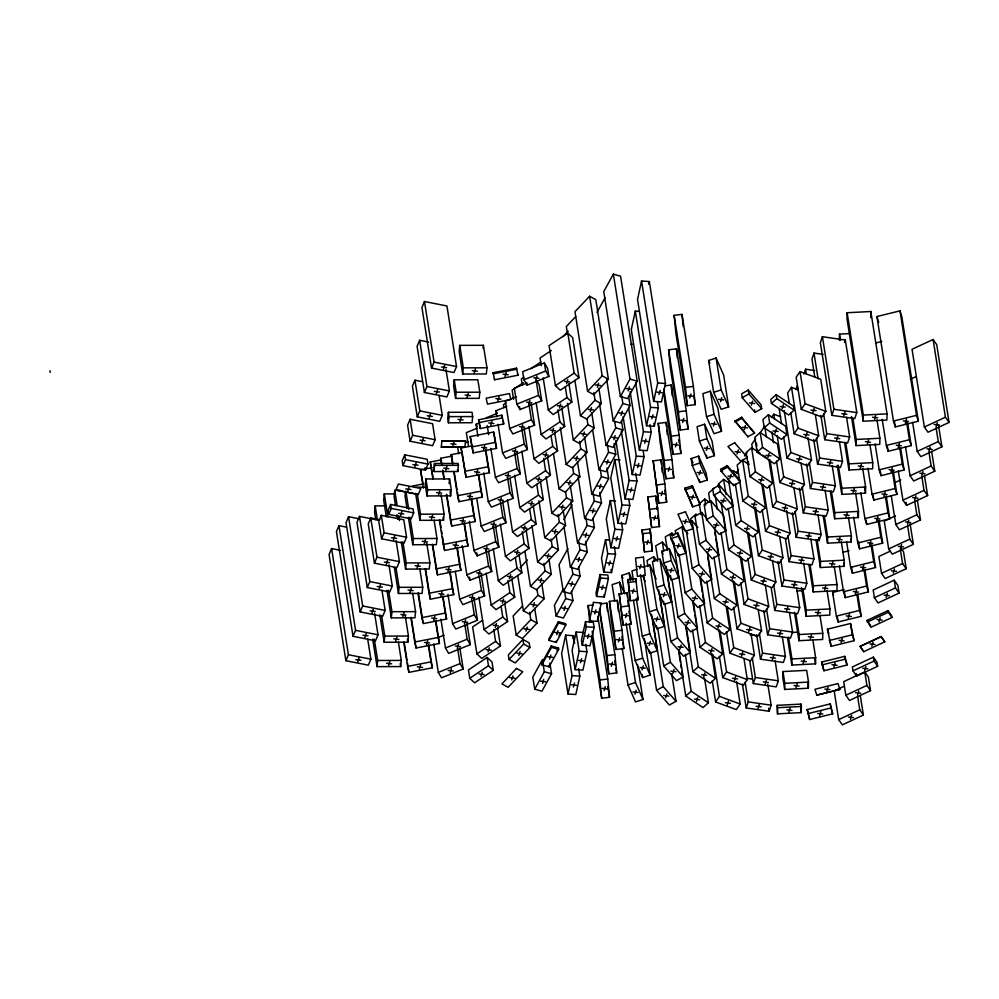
<?xml version="1.0" encoding="UTF-8"?>
<svg xmlns="http://www.w3.org/2000/svg" width="999" height="999" viewBox="0 0 999 999"><rect width="100%" height="100%" fill="white"/><g stroke="black" fill="none" stroke-linecap="round" stroke-linejoin="round"><path stroke-width="1.5" d="M777.297 705.331L777.547 713.848L801.248 712.624L801.373 706.48L800.998 704.108L777.297 705.331L777.547 713.848M782.954 671.553L782.829 677.709L784.69 689.46L808.391 688.236L808.516 682.092L806.655 670.329L782.954 671.553L784.814 683.316L784.69 689.46M812.886 640.209L815.659 657.704L815.534 663.848L791.832 665.072L791.945 658.928L788.486 637.062M819.954 615.384L822.789 633.316L822.664 639.472L798.963 640.696L799.088 634.54L795.778 613.623M800.998 704.108L801.248 712.624M827.047 590.734L829.932 608.94L829.807 615.084L806.106 616.308L806.23 610.152L802.859 588.911M834.165 566.208L837.062 584.552L836.95 590.696L813.236 591.92L813.361 585.776L809.977 564.373M841.283 541.695L844.205 560.164L844.08 566.321L820.379 567.532L820.504 561.388L817.095 539.835M848.413 517.282L851.348 535.776L851.223 541.933L827.522 543.156L827.647 537L824.225 515.422M855.569 492.957L858.478 511.401L858.366 517.544L834.652 518.768L834.777 512.624L831.368 491.108M839.385 340.234L839.51 334.091L849.874 333.554M862.711 468.643L865.621 487.012L865.496 493.156L841.795 494.38L841.92 488.236L838.286 465.272M847.127 312.737L847.002 318.881L863.211 421.228L886.912 420.005L887.037 413.861L870.828 311.513L847.127 312.737L863.336 415.084L863.211 421.228M869.854 444.243L872.764 462.624L872.639 468.781L848.938 469.992L849.063 463.848L845.666 442.407M876.997 419.917L879.894 438.249L879.769 444.393L856.068 445.616L856.193 439.46L852.809 418.082M870.703 317.657L870.828 311.513M385.527 505.869L375.187 505.894L374.563 512.05L375.774 519.717M394.63 493.893L384.29 493.918L383.666 500.074L386.326 516.92M400.636 490.359L394.73 490.372L394.106 496.528L395.542 505.594M398.401 642.107L401.298 660.426L400.674 666.583L377.048 666.633L377.672 660.476L374.288 639.11M405.282 616.146L408.441 636.038L407.817 642.207L384.178 642.245L384.802 636.088L381.655 616.183M412.662 593.256L415.572 611.65L414.947 617.819L391.321 617.869L391.945 611.7L388.549 590.234M405.482 491.358L405.02 495.979L406.943 508.154M419.805 568.893L422.714 587.275L422.09 593.431L398.451 593.481L399.088 587.325L395.929 567.42M426.735 543.231L429.857 562.887L429.233 569.043L405.594 569.093L406.218 562.937L402.872 541.77M434.09 520.229L436.988 538.498L436.363 544.667L412.737 544.717L413.361 538.548L409.977 517.232M441.046 494.642L444.13 514.123L443.506 520.279L419.867 520.329L420.492 514.16L417.407 494.692M425.924 478.983L425.299 485.152L427.01 495.941L450.636 495.891L451.273 489.735L449.562 478.933L425.924 478.983L427.634 489.785L427.01 495.941M434.478 463.499L434.153 471.553L457.779 471.516L458.404 465.347L458.104 463.449L434.478 463.499L434.153 471.553M465.509 440.771L464.922 447.127L441.283 447.177L441.883 440.821L465.546 440.959L441.883 440.821M448.364 412.3L447.739 418.456L448.426 422.789L472.052 422.739L472.677 416.583L472.003 412.25L448.364 412.3L449.051 416.62L448.426 422.789M454.22 379.82L453.596 385.976L455.569 398.401L479.195 398.351L479.82 392.195L477.847 379.77L454.22 379.82L456.193 392.245L455.569 398.401M459.765 345.354L459.14 351.511L462.699 374.013L486.338 373.976L486.963 367.807L483.391 345.304L459.765 345.354L463.324 367.857L462.699 374.013M449.088 483.553L449.562 478.933M483.079 348.376L483.391 345.304M641.558 281.019L637.524 299.425L653.671 401.373L661.463 401.91L665.484 383.504L649.338 281.556L641.558 281.019L657.704 382.954L653.671 401.373M639.21 311.388L635.327 311.126L631.293 329.533L646.54 425.749L654.32 426.298L658.353 407.892L657.379 401.773M574.612 643.181L573.426 635.701L565.634 635.152L561.613 653.558L568.019 693.98L575.799 694.53L579.832 676.123L578.646 668.631M648.726 284.39L649.338 281.556M572.802 638.536L573.426 635.701M583.928 632.542L576.136 632.005L572.115 650.411L575.149 669.605L582.941 670.142L586.962 651.735L585.801 644.355M620.017 459.902L614.822 459.54L610.801 477.947L617.981 523.289L625.774 523.838L629.795 505.432L628.833 499.375M568.019 693.98L572.04 675.574L565.634 635.152M615.521 500.961L610.327 500.586L606.306 519.005L610.839 547.677L618.631 548.226L622.652 529.807L621.465 522.265M585.501 621.64L581.468 640.047L582.292 645.217L590.072 645.766L594.105 627.347L593.281 622.19L585.501 621.64L586.313 626.798L582.292 645.217M575.149 669.605L579.183 651.186L576.136 632.005M609.427 540.059L605.531 539.785L601.51 558.191L603.708 572.065L611.488 572.602L615.521 554.195L614.298 546.49M600.037 574.537L596.016 592.956L596.565 596.44L604.358 596.99L608.379 578.583L607.829 575.087L600.037 574.537L600.599 578.034L596.565 596.44M603.708 572.065L607.729 553.646L605.531 539.785M610.839 547.677L614.872 529.258L610.327 500.586M617.981 523.289L622.015 504.882L614.822 459.54M635.714 473.339L636.937 481.043L632.904 499.45L625.124 498.901L629.145 480.494L621.341 431.168M643.106 450.574L644.068 456.655L640.047 475.074L632.255 474.525L636.288 456.106L628.571 407.43M649.999 424.587L651.211 432.267L647.19 450.686L639.397 450.137L643.418 431.73L635.626 382.517M646.54 425.749L650.561 407.342L635.327 311.126M357.779 661.975L358.978 657.916M364.922 637.587L366.109 633.528M372.065 613.211L373.251 609.14M379.195 588.823L380.394 584.752M386.338 564.435L387.525 560.377M393.481 540.047L394.667 535.988M400.611 515.671L401.798 511.6M407.754 491.283L408.941 487.225M414.885 466.895L416.084 462.837M422.028 442.52L423.214 438.449M429.17 418.131L430.357 414.061M436.301 393.743L437.5 389.685M443.444 369.355L444.63 365.297M388.574 665.559L389.76 661.5M395.716 641.183L396.903 637.112M402.847 616.795L404.046 612.724M409.99 592.407L411.176 588.349M417.132 568.019L418.319 563.96M424.263 543.643L425.462 539.572M431.406 519.255L432.592 515.184M438.549 494.867L439.735 490.809M445.679 470.479L446.878 466.421M452.822 446.103L454.008 442.033M459.965 421.715L461.151 417.657M467.095 397.327L468.281 393.269M474.238 372.952L475.424 368.881M419.368 669.155L420.554 665.084M426.511 644.767L427.697 640.696M433.641 620.379L434.84 616.321M440.784 595.991L441.97 591.932M447.927 571.615L449.113 567.544M455.057 547.227L456.243 543.156M462.2 522.839L463.386 518.781M469.33 498.451L470.529 494.393M476.473 474.075L477.659 470.005M483.616 449.687L484.802 445.629M490.746 425.299L491.945 421.241M497.889 400.924L499.075 396.853M505.032 376.536L506.218 372.465M450.162 672.739L451.348 668.668M457.292 648.351L458.491 644.293M464.435 623.963L465.621 619.904M471.578 599.587L472.764 595.516M478.708 575.199L479.907 571.128M485.851 550.811L487.037 546.753M492.994 526.423L494.18 522.365M500.124 502.047L501.323 497.977M507.267 477.659L508.454 473.588M514.41 453.271L515.596 449.213M521.54 428.896L522.727 424.825M528.683 404.508L529.87 400.437M535.814 380.119L537.012 376.061M480.956 676.323L482.142 672.265M488.086 651.935L489.273 647.876M495.229 627.559L496.416 623.488M502.36 603.171L503.558 599.1M509.502 578.783L510.689 574.725M516.645 554.395L517.832 550.337M523.776 530.019L524.975 525.949M530.919 505.631L532.105 501.56M538.061 481.243L539.248 477.185M545.192 456.855L546.391 452.797M552.335 432.48L553.521 428.409M559.477 408.091L560.664 404.033M566.608 383.703L567.807 379.645M511.738 679.907L512.937 675.848M518.881 655.531L520.067 651.46M526.023 631.143L527.21 627.072M533.154 606.755L534.353 602.697M540.297 582.367L541.483 578.309M547.44 557.991L548.626 553.921M554.57 533.603L555.756 529.532M561.713 509.215L562.899 505.157M568.856 484.827L570.042 480.769M575.986 460.452L577.172 456.381M583.129 436.063L584.315 432.005M590.259 411.675L591.458 407.617M597.402 387.3L598.588 383.229M542.532 683.491L543.718 679.432M549.675 659.115L550.861 655.044M556.805 634.727L558.004 630.669M563.948 610.339L565.134 606.281M571.091 585.963L572.277 581.893M578.221 561.575L579.42 557.504M585.364 537.187L586.55 533.129M592.507 512.799L593.693 508.741M599.637 488.424L600.836 484.353M606.78 464.036L607.966 459.965M613.923 439.647L615.109 435.589M621.053 415.259L622.252 411.201M628.196 390.884L629.382 386.813M573.326 687.087L574.512 683.016M580.469 662.699L581.655 658.641M587.599 638.311L588.798 634.253M594.742 613.935L595.928 609.865M601.885 589.547L603.071 585.476M609.015 565.159L610.202 561.101M616.158 540.771L617.345 536.713M623.289 516.396L624.487 512.325M630.431 492.007L631.618 487.937M637.574 467.619L638.761 463.561M644.705 443.231L645.903 439.173M651.847 418.856L653.034 414.785M658.99 394.468L660.177 390.409M604.12 690.671L605.307 686.6M611.251 666.283L612.449 662.225M618.393 641.895L619.58 637.837M625.536 617.519L626.723 613.448M632.667 593.131L633.865 589.073M639.81 568.743L640.996 564.685M646.952 544.368L648.139 540.297M654.083 519.98L655.282 515.909M661.226 495.591L662.412 491.533M668.368 471.203L669.555 467.145M675.499 446.828L676.685 442.757M682.642 422.44L683.828 418.369M689.772 398.052L690.971 393.993M634.914 694.255L636.101 690.197M642.045 669.867L643.244 665.809M649.188 645.491L650.374 641.42M656.331 621.103L657.517 617.045M663.461 596.715L664.647 592.657M670.604 572.34L671.79 568.269M677.734 547.952L678.933 543.881M684.877 523.563L686.063 519.505M692.02 499.175L693.206 495.117M699.15 474.8L700.349 470.729M706.293 450.412L707.479 446.341M713.436 426.024L714.622 421.965M720.566 401.635L721.765 397.577M665.696 697.839L666.895 693.781M672.839 673.463L674.025 669.392M679.982 649.075L681.168 645.017M687.112 624.687L688.311 620.629M694.255 600.312L695.441 596.241M701.398 575.923L702.584 571.853M708.528 551.535L709.727 547.477M715.671 527.147L716.857 523.089M722.814 502.772L724 498.701M729.944 478.384L731.131 474.313M737.087 453.996L738.273 449.937M744.218 429.607L745.416 425.549M751.36 405.232L752.547 401.161M696.49 701.435L697.677 697.364M703.633 677.047L704.819 672.976M710.764 652.659L711.962 648.601M717.906 628.271L719.093 624.213M725.049 603.896L726.236 599.825M732.18 579.507L733.378 575.449M739.322 555.119L740.509 551.061M746.465 530.744L747.652 526.673M753.596 506.356L754.794 502.285M760.739 481.968L761.925 477.909M767.881 457.579L769.068 453.521M775.012 433.204L776.211 429.133M782.155 408.816L783.341 404.745M727.284 705.019L728.471 700.948M734.427 680.631L735.614 676.573M741.558 656.243L742.756 652.185M748.701 631.868L749.887 627.797M755.843 607.479L757.03 603.421M762.974 583.091L764.16 579.033M770.117 558.716L771.303 554.645M777.259 534.328L778.446 530.257M784.39 509.94L785.576 505.881M791.533 485.551L792.719 481.493M798.663 461.176L799.862 457.105M805.806 436.788L806.992 432.717M812.949 412.4L814.135 408.341M758.079 708.603L759.265 704.545M765.209 684.215L766.408 680.157M772.352 659.839L773.538 655.769M779.495 635.451L780.681 631.38M786.625 611.063L787.824 607.005M793.768 586.675L794.954 582.617M800.911 562.3L802.097 558.229M808.041 537.912L809.24 533.853M815.184 513.523L816.37 509.465M822.327 489.148L823.513 485.077M829.457 464.76L830.656 460.689M836.6 440.372L837.786 436.313M843.743 415.984L844.929 411.925M788.873 712.187L790.059 708.129M796.003 687.811L797.202 683.741M803.146 663.423L804.332 659.352M810.289 639.035L811.475 634.977M817.419 614.647L818.606 610.589M824.562 590.272L825.748 586.201M831.692 565.884L832.891 561.825M838.835 541.495L840.022 537.437M845.978 517.12L847.164 513.049M853.109 492.732L854.307 488.661M860.251 468.344L861.438 464.285M867.394 443.956L868.581 439.897M874.525 419.58L875.723 415.509M819.655 715.784L820.853 711.713M826.797 691.395L827.984 687.324M833.94 667.007L835.127 662.949M841.071 642.619L842.269 638.561M848.213 618.244L849.4 614.173M855.356 593.856L856.543 589.797M862.487 569.467L863.685 565.409M869.63 545.092L870.816 541.021M876.772 520.704L877.959 516.633M883.903 496.316L885.089 492.257M891.046 471.928L892.232 467.869M898.176 447.552L899.375 443.481M905.319 423.164L906.505 419.093M850.449 719.367L851.648 715.296M857.592 694.979L858.778 690.921M864.734 670.591L865.921 666.533M871.865 646.216L873.051 642.145M879.008 621.828L880.194 617.757M886.138 597.439L887.337 593.381M893.281 573.051L894.467 568.993M900.424 548.676L901.61 544.605M907.554 524.288L908.753 520.229M914.697 499.9L915.883 495.841M921.84 475.524L923.026 471.453M928.97 451.136L930.169 447.065M936.113 426.748L937.299 422.689M795.966 389.51L797.202 385.876L797.926 390.472M803.92 374.063L805.569 369.218L814.722 370.542M823.164 354.395L814.01 353.072L811.962 359.128L814.847 377.372M822.414 336.7L820.366 342.769L831.855 415.334L854.757 418.643L856.805 412.587L845.316 340.022L822.414 336.7L833.903 409.265L831.855 415.334M844.492 342.445L845.316 340.022M846.54 417.207L849.662 436.963L847.614 443.032L824.724 439.71L826.772 433.653L823.638 413.886M839.372 441.446L842.532 461.351L840.484 467.42L817.582 464.098L819.63 458.042L816.483 438.124M832.229 465.821L835.389 485.739L833.341 491.795L810.439 488.486L812.487 482.417L809.34 462.5M825.087 490.159L828.246 510.127L826.198 516.183L803.308 512.862L805.356 506.805L802.197 486.85M817.969 514.685L821.116 534.502L819.068 540.571L796.166 537.25L798.213 531.193L795.079 511.363M810.826 538.998L813.973 558.891L811.925 564.959L789.035 561.638L791.083 555.581L787.924 535.676M803.671 563.274L806.83 583.279L804.782 589.335L781.892 586.026L783.94 579.957L780.768 559.964M796.578 587.936L799.699 607.667L797.652 613.723L774.749 610.401L776.797 604.345L773.676 584.615M789.435 612.362L792.557 632.042L790.509 638.111L767.619 634.79L769.667 628.733L766.545 609.04M782.279 636.588L785.426 656.43L783.378 662.487L760.476 659.178L762.524 653.109L759.377 633.266M775.124 660.901L778.283 680.819L776.235 686.875L753.333 683.566L755.381 677.497L752.235 657.579M767.831 684.278L771.141 705.194L769.093 711.263L746.203 707.941L748.251 701.885L745.167 682.454M424.475 301.511L421.953 307.492L431.543 368.082L454.008 372.552L456.531 366.571L446.94 305.981L424.475 301.511L434.078 362.1L431.543 368.082M346.453 527.147L338.973 525.649L336.438 531.63L353.022 636.313L375.487 640.784L378.009 634.802L374.6 613.249M340.584 550.337L331.593 548.551L329.071 554.52L345.879 660.701L368.344 665.172L370.879 659.19L367.707 639.185M428.608 342.083L419.617 340.297L417.095 346.278L424.4 392.47L446.865 396.94L449.4 390.959L445.979 369.405M359.041 518.793L348.551 516.708L346.029 522.689L360.164 611.925L382.617 616.395L385.152 610.414L381.98 590.409M422.427 381.693L414.935 380.207L412.412 386.188L417.27 416.858L439.722 421.316L442.257 415.334L439.098 395.404M377.472 519.967L359.503 516.396L356.98 522.377L367.295 587.549L389.76 592.007L392.282 586.038L388.923 564.81M410.127 419.268L407.592 425.237L410.127 441.233L432.592 445.704L435.114 439.722L432.579 423.726L410.127 419.268L412.662 435.264L410.127 441.233M379.745 519.755L370.754 517.969L368.231 523.951L374.438 563.161L396.903 567.632L399.425 561.65L396.079 540.534M424.4 392.47L426.935 386.488L419.617 340.297M417.27 416.858L419.792 410.876L414.935 380.207M404.757 454.82L402.222 460.801L402.997 465.621L425.449 470.092L427.984 464.11L427.21 459.278L404.757 454.82L405.519 459.64L402.997 465.621M381.331 515.322L378.808 521.303L381.581 538.773L404.033 543.244L406.568 537.262L403.796 519.792L381.331 515.322L384.103 532.792L381.581 538.773M395.854 490.01L398.376 484.003L420.841 488.499L418.319 494.468L395.854 490.01L418.319 494.468M390.621 504.458L388.087 510.439L388.711 514.398L411.176 518.856L413.698 512.874L413.074 508.928L390.621 504.458L391.246 508.416L388.711 514.398M374.438 563.161L376.973 557.18L370.754 517.969M367.295 587.549L369.83 581.568L359.503 516.396M360.164 611.925L362.687 605.956L348.551 516.708M353.022 636.313L355.557 630.332L338.973 525.649M345.879 660.701L348.414 654.72L331.593 548.551M613.361 274.151L603.746 291.608L620.379 396.566L627.597 398.589L637.2 381.131L620.579 276.186L613.361 274.151L629.982 379.108L620.379 396.566M596.99 312.4L605.119 297.627M628.608 396.328L630.069 405.519L620.454 422.977L613.236 420.941L622.839 403.496L621.628 395.829M563.823 519.655L571.94 504.882M621.478 420.741L622.926 429.907L613.324 447.365L606.093 445.329L615.709 427.872L614.735 421.765M614.085 443.519L615.784 454.295L606.181 471.74L598.963 469.717L608.566 452.26L607.342 444.567M606.955 467.944L608.653 478.671L599.05 496.128L591.82 494.105L601.423 476.648L600.212 468.981M567.882 548.638L559.015 564.76L563.261 591.645L570.491 593.668L580.094 576.211L578.683 567.257M599.825 492.382L601.51 503.059L591.908 520.516L584.677 518.481L594.293 501.036L593.081 493.406M592.919 518.294L594.38 527.447L584.765 544.892L577.547 542.869L587.15 525.412L585.938 517.794M585.576 541.383L587.237 551.823L577.634 569.28L570.404 567.257L580.007 549.8L578.833 542.332M563.299 589.173L554.433 605.282L556.131 616.021L563.349 618.056L572.964 600.599L571.503 591.396M563.261 591.645L572.877 574.188L571.69 566.72M556.131 616.021L565.734 598.563L564.522 590.896M558.391 621.665L548.788 639.123L548.988 640.409L556.218 642.432L565.821 624.987L565.621 623.701L558.391 621.665L558.591 622.951L548.988 640.409M551.248 646.003L541.645 663.461L541.858 664.797L549.075 666.82L558.678 649.362L558.466 648.039L551.248 646.003L551.46 647.34L541.858 664.797M558.965 635.776L560.439 633.091M534.715 689.173L544.318 671.728L542.407 659.665L532.804 677.122L534.715 689.173L541.933 691.208L551.548 673.751L549.875 663.199M556.992 650.724L558.466 648.039M800.024 371.603L796.178 377.21L801.26 409.353L821.965 417.008L825.811 411.388L820.728 379.258L800.024 371.603L805.107 403.733L801.26 409.353M755.631 438.636L751.785 444.243L752.509 448.826M760.826 431.88L764.685 426.273M798.413 389.885L791.508 387.337L787.662 392.944L789.335 403.521M744.542 455.956L746.852 452.584M771.453 417.557L773.763 414.198L780.669 416.745M736.238 473.014L738.548 469.655M815.334 414.635L818.681 435.776L814.834 441.383L794.13 433.728L797.976 428.121L791.508 387.337M807.966 437.624L811.538 460.164L807.691 465.771L786.987 458.116L790.833 452.51L784.178 410.439M801.011 463.136L804.407 484.552L800.549 490.159L779.844 482.505L783.703 476.898L777.16 435.601M793.868 487.5L797.264 508.928L793.418 514.535L772.714 506.88L776.56 501.273L770.017 459.952M786.5 510.414L790.122 533.316L786.275 538.923L765.571 531.268L769.417 525.661L762.886 484.44M779.607 536.388L782.991 557.704L779.133 563.311L758.428 555.656L762.287 550.049L755.531 507.405M772.427 560.514L775.848 582.08L772.002 587.699L751.298 580.044L755.144 574.425L748.551 532.829M765.309 584.977L768.706 606.468L764.859 612.075L744.155 604.42L748.001 598.813L741.445 557.367M758.166 609.39L761.575 630.856L757.717 636.463L737.012 628.808L740.871 623.201L734.315 581.805M751.048 633.878L754.432 655.244L750.586 660.851L729.882 653.196L733.728 647.589L727.21 606.393M743.93 658.403L747.289 679.62L743.443 685.227L722.739 677.572L726.585 671.965L720.104 631.043M736.588 681.468L740.159 704.008L736.313 709.615L715.609 701.96L719.455 696.353L712.786 654.27M589.585 296.253L574.974 311.7L587.587 391.283L593.806 394.68L608.416 379.233L595.804 299.638L589.585 296.253L602.185 375.849L587.587 391.283M575.711 316.608L566.333 326.536L567.544 334.228M563.011 336.626L568.231 331.119M598.838 388.249L601.273 403.621L586.663 419.056L580.444 415.671L595.054 400.237L593.831 392.545M591.708 412.699L594.13 428.009L579.532 443.444L573.301 440.059L587.912 424.612L586.937 418.494M584.565 437.013L587 452.385L572.39 467.832L566.171 464.448L580.769 449.001L579.557 441.321M577.422 461.426L579.857 476.773L565.259 492.22L559.028 488.823L573.638 473.389L572.664 467.245M570.304 485.926L572.727 501.161L558.116 516.595L551.885 513.211L566.495 497.777L565.534 491.67M563.149 510.202L565.584 525.536L550.973 540.983L544.755 537.599L559.353 522.152L558.141 514.485M520.154 567.619L527.46 559.902M556.043 534.765L558.441 549.925L543.843 565.372L537.612 561.987L552.222 546.54L551.023 538.961M548.913 559.19L551.311 574.313L536.7 589.76L530.481 586.363L545.079 570.928L543.881 563.361M522.552 606.018L513.161 615.946L516.196 635.139L522.427 638.523L537.025 623.076L534.69 608.316M541.745 583.379L544.168 598.701L529.557 614.135L523.339 610.751L537.949 595.304L536.975 589.185M516.196 635.139L530.806 619.692L529.632 612.312M522.939 639.46L508.329 654.907L509.065 659.515L515.284 662.911L529.895 647.464L529.158 642.844L522.939 639.46L523.663 644.08L509.065 659.515M776.198 394.655L770.778 399.463L771.415 403.421L788.673 414.96L794.093 410.139L793.456 406.181L776.198 394.655L776.822 398.613L794.093 410.139M771.415 403.421L776.822 398.613M768.381 414.722L762.961 419.543L764.272 427.809L781.53 439.335L786.95 434.528L785.639 426.261L768.381 414.722L769.692 422.989L786.95 434.528M764.272 427.809L769.692 422.989M760.189 432.517L754.782 437.325L757.13 452.197L774.387 463.723L779.807 458.903L777.459 444.043L760.189 432.517L762.549 447.377L779.807 458.903M760.227 453.459L751.598 447.702L746.178 452.51L749.999 476.585L767.257 488.111L772.677 483.291L768.855 459.228M748.75 464.36L742.582 460.252L737.175 465.059L742.856 500.961L760.114 512.499L765.534 507.679L761.738 483.741M729.782 483.504L723.613 479.395L718.206 484.203L718.681 487.25M714.023 488.274L708.603 493.094L710.064 502.26M757.13 452.197L762.549 447.377M709.665 502.372L704.732 499.075L699.312 503.896L701.011 514.572M696.091 513.973L690.671 518.781L691.158 521.84M749.999 476.585L755.406 471.765L751.598 447.702M742.856 500.961L748.276 496.153L742.582 460.252M754.557 507.817L758.391 532.067L752.984 536.875L735.714 525.349L741.133 520.529L735.376 484.165M747.389 532.067L751.26 556.443L745.841 561.263L728.583 549.737L733.99 544.917L728.209 508.341M740.247 556.368L744.118 580.831L738.698 585.651L721.44 574.113L726.86 569.305L721.041 532.617M733.116 580.806L736.975 605.219L731.568 610.039L714.297 598.501L719.717 593.693L713.923 557.067M726.198 606.643L729.844 629.607L724.425 634.415L707.167 622.889L712.587 618.069L706.768 581.331M718.818 629.42L722.702 653.983L717.282 658.803L700.024 647.277L705.444 642.457L699.612 605.619M711.663 653.733L715.559 678.371L710.152 683.191L692.894 671.653L698.301 666.845L692.444 629.882M704.52 678.096L708.428 702.759L703.009 707.567L685.751 696.041L691.171 691.221L685.314 654.233M567.807 333.117L549.075 345.617L555.419 385.651L560.264 390.197L578.995 377.697L572.652 337.662L567.807 333.117L574.138 373.151L578.995 377.697M551.273 350.512L540.047 358.004L541.258 365.659M530.744 368.756L540.734 362.088M523.851 377.247L521.353 378.921L522.327 385.065M523.364 382.667L512.137 390.159L513.586 399.313M505.919 402.959L503.421 404.62L503.908 407.692M555.419 385.651L574.138 373.151M568.943 383.716L571.853 402.085L553.134 414.573L548.289 410.04L567.007 397.54L565.309 386.825M561.813 408.141L564.71 426.473L545.991 438.961L541.146 434.415L559.865 421.928L557.929 409.715M554.657 432.417L557.579 450.849L538.848 463.349L534.003 458.803L552.722 446.316L551.023 435.552M547.539 456.93L550.437 475.237L531.718 487.737L526.873 483.191L545.591 470.691L543.656 458.491M540.384 481.181L543.294 499.625L524.575 512.112L519.73 507.579L538.449 495.079L536.75 484.328M533.241 505.594L536.163 524L517.445 536.5L512.587 531.955L531.318 519.468L529.607 508.728M526.098 529.957L529.02 548.389L510.302 560.889L505.457 556.343L524.175 543.856L522.227 531.568M518.981 554.445L521.878 572.777L503.159 585.264L498.314 580.731L517.032 568.231L515.347 557.542M511.863 578.933L514.747 597.165L496.028 609.652L491.171 605.119L509.902 592.619L507.967 580.469M482.617 620.267L472.627 626.935L476.898 653.883L481.743 658.428L500.474 645.928L497.627 627.959M504.682 603.059L507.604 621.54L488.886 634.04L484.04 629.495L502.759 617.007L501.048 606.218M476.898 653.883L495.616 641.383L493.718 629.407M487.162 657.454L468.444 669.954L469.767 678.271L474.612 682.804L493.331 670.317L492.007 662L487.162 657.454L488.486 665.771L493.331 670.317M469.767 678.271L488.486 665.771M748.276 390.072L741.62 393.806L742.245 397.714L755.019 412.412L761.675 408.678L761.051 404.782L748.276 390.072L748.9 393.981L761.675 408.678M742.245 397.714L748.9 393.981M734.927 421.004L741.583 417.27L754.532 433.067L747.876 436.8L734.927 421.004L744.755 432.317M735.102 422.09L741.758 418.356L741.583 417.27M720.591 469.38L727.247 465.646L740.022 480.357L740.259 481.843L733.603 485.564L720.828 470.866L720.591 469.38L722.552 471.64M720.828 470.866L727.484 467.132L727.247 465.646M719.342 485.189L712.687 488.923L713.686 495.242L726.46 509.952L733.116 506.218L732.117 499.9L719.342 485.189L720.341 491.52L733.116 506.218M713.686 495.242L720.341 491.52M710.826 500.849L704.17 504.582L706.555 519.63L719.317 534.34L725.973 530.606L723.601 515.559L710.826 500.849L713.211 515.896L725.973 530.606M706.58 518.169L701.673 512.512L695.017 516.246L699.412 544.018L712.187 558.728L718.843 554.994L714.447 527.222M689.31 522.252L691.97 520.754L697.876 527.547M687.849 533.703L681.955 526.91L675.287 530.644L675.774 533.678M673.9 535.377L671.927 533.104L665.272 536.838L667.432 550.486M668.244 548.876L662.349 542.095L655.694 545.829L657.866 559.502M706.555 519.63L713.211 515.896M657.604 561.301L653.683 556.78L647.027 560.514L647.989 566.62M699.412 544.018L706.068 540.284L701.673 512.512M707.392 552.122L711.7 579.37L705.044 583.104L692.27 568.406L698.925 564.672L691.97 520.754M700.249 576.473L704.57 603.758L697.901 607.492L685.139 592.782L691.795 589.048L681.955 526.91M693.106 600.861L697.427 628.146L690.771 631.88L677.996 617.17L684.652 613.436L673.376 542.207M685.951 625.174L690.284 652.534L683.628 656.268L670.853 641.558L677.509 637.824L666.208 566.408M678.796 649.412L683.154 676.91L676.498 680.644L663.723 665.946L670.379 662.212L659.49 593.443M671.653 673.801L676.011 701.298L669.355 705.032L656.58 690.321L663.236 686.588L652.597 619.368M933.103 339.485L912.05 349.288L924.362 427.01L927.996 432.23L949.05 422.427L936.737 344.705L933.103 339.485L945.416 417.207L949.05 422.427M910.314 379.245L915.933 376.635M924.362 427.01L945.416 417.207M938.523 425.449L941.907 446.815L920.853 456.618L917.219 451.398L938.286 441.583L936.1 427.859M895.179 482.492L900.786 479.87M931.63 451.323L934.777 471.191L913.723 481.006L910.089 475.774L931.143 465.971L928.958 452.21M924.462 475.574L927.634 495.579L906.58 505.382L902.946 500.162L924 490.359L921.815 476.511M895.491 515.871L884.265 521.103L888.673 548.938L892.307 554.158L913.361 544.343L910.114 523.851M917.369 500.237L920.491 519.967L899.437 529.77L895.816 524.55L916.87 514.735L914.697 501.086M888.673 548.938L909.727 539.123L907.641 525.949M890.097 551.236L878.87 556.468L881.53 573.314L885.164 578.546L906.218 568.731L903.546 551.885L901.373 548.751M881.53 573.314L902.584 563.511L900.399 549.725M894.23 580.194L873.176 590.009L874.4 597.702L878.021 602.921L899.088 593.119L897.864 585.426L894.23 580.194L895.454 587.899L899.088 593.119M874.4 597.702L895.454 587.899M866.995 620.404L888.049 610.601L891.682 615.821L891.945 617.507L870.891 627.31L866.995 620.404L870.616 625.624M867.257 622.09L888.311 612.275L888.049 610.601M860.102 646.378L881.155 636.575L884.789 641.795L863.748 651.698L860.102 646.378L863.748 651.698M860.114 646.465L881.155 636.575M873.413 657.142L852.359 666.945L852.984 670.853L856.618 676.073L877.671 666.271L877.047 662.362L873.413 657.142L874.038 661.051L877.671 666.271M852.984 670.853L874.038 661.051M864.747 671.852L843.693 681.655L845.841 695.242L849.475 700.461L870.529 690.659L868.381 677.072L864.747 671.852L866.895 685.439L870.529 690.659M843.98 686.35L834.153 690.933L838.698 719.63L842.332 724.849L863.386 715.047L860.276 695.404M845.841 695.242L866.895 685.439M838.698 719.63L859.764 709.814L857.604 696.228M544.393 362.899L522.689 371.69L523.976 379.77L527.147 385.189L548.851 376.398L547.577 368.319L544.393 362.899L545.679 370.979L548.851 376.398M523.976 379.77L545.679 370.979M526.51 383.254L514.31 388.199L516.833 404.158L520.017 409.578L541.72 400.786L539.185 384.827L536.65 380.494M516.221 396.815L505.369 401.211L509.702 428.546L512.874 433.966L534.577 425.174L531.206 403.908M496.84 416.82L495.891 410.801L506.743 406.406M516.833 404.158L538.536 395.367L536.238 380.869M486.014 417.894L496.865 413.499M477.947 436.426L476.024 424.275L480.094 422.627M477.197 428.221L466.333 432.617L468.519 446.403M465.609 442.757L468.319 441.658M509.702 428.546L531.406 419.755L528.995 404.57M524.1 428.496L527.435 449.55L505.731 458.354L502.559 452.934L524.263 444.13L521.878 429.095M516.92 452.609L520.304 473.938L498.601 482.729L495.417 477.31L517.12 468.519L514.71 453.284M510.039 478.596L513.161 498.326L491.458 507.117L488.286 501.698L509.989 492.907L507.579 477.722M502.622 501.261L506.031 522.714L484.315 531.505L481.143 526.086L502.847 517.295L500.661 503.496M495.479 525.599L498.888 547.09L477.185 555.881L474.001 550.461L495.704 541.67L493.281 526.323M488.598 551.56L491.745 571.478L470.042 580.269L466.87 574.85L488.573 566.058L486.138 550.736M481.193 574.288L484.615 595.866L462.912 604.657L459.727 599.238L481.431 590.446L479.233 576.573M474.05 598.676L477.472 620.254L455.769 629.045L452.584 623.626L474.288 614.835L472.102 600.961M438.536 637.35L443.968 635.152M466.97 623.426L470.329 644.63L448.626 653.421L445.454 648.001L467.157 639.21L464.997 625.574M459.89 648.114L463.199 669.018L441.496 677.809L438.311 672.389L460.015 663.598L457.654 648.663M708.616 360.452L716.108 358.029L723.626 375.025L728.671 406.893L721.178 409.315L713.661 392.32L708.616 360.452L709.864 363.286M710.364 391.196L702.871 393.618L706.518 416.708L714.035 433.703L721.528 431.281L717.869 408.191L710.364 391.196L714.023 414.285L721.528 431.281M713.661 392.32L721.153 389.897L716.108 358.029M706.518 416.708L714.023 414.285M704.595 424.238L697.102 426.66L699.387 441.096L706.892 458.091L714.397 455.669L712.1 441.233L704.595 424.238L706.88 438.673L714.397 455.669M699.387 441.096L706.88 438.673M691.158 458.578L698.651 456.156L706.156 473.151L707.255 480.044L699.762 482.467L692.245 465.472L691.158 458.578L693.031 462.837M692.245 465.472L699.737 463.049L698.651 456.156M684.839 488.199L692.344 485.776L700.112 504.433L692.619 506.855L684.839 488.199L691.733 503.771M685.102 489.86L692.607 487.437L692.344 485.776M677.821 533.041L670.329 535.464L670.829 538.636L678.346 555.631L685.838 553.209L685.339 550.037L677.821 533.041L678.321 536.213L685.838 553.209M670.829 538.636L678.321 536.213M661.825 551.236L669.318 548.813L676.835 565.809L678.696 577.584L671.203 580.007L663.698 563.011L661.825 551.236L663.074 554.07M659.952 559.103L652.459 561.525L656.555 587.4L664.06 604.395L671.565 601.972L667.469 576.098L659.952 559.103L664.048 584.977L671.565 601.972M643.631 566.97L649.874 564.947L656.131 579.108M636.95 569.33L631.942 570.953L633.391 580.044M624.55 593.681L621.665 575.449L629.158 573.026L632.28 580.107M663.698 563.011L671.191 560.589L669.318 548.813M624.612 593.543L619.605 582.205L612.112 584.627L614.76 601.348M656.555 587.4L664.048 584.977M658.603 589.597L664.422 626.361L656.93 628.783L649.412 611.788L656.905 609.365L649.874 564.947M651.523 614.335L657.28 650.736L649.787 653.171L642.282 636.176L649.775 633.741L640.409 574.587M644.367 638.648L650.149 675.124L642.657 677.547L635.139 660.551L642.632 658.129L633.491 600.387M637.474 664.56L643.006 699.512L635.514 701.935L627.996 684.939L635.501 682.517L626.111 623.239M876.922 316.546L899.999 310.851L901.81 316.72L918.356 421.216L895.279 426.91L893.468 421.041L876.922 316.546L878.733 322.402M876.086 342.857L881.855 341.433M893.468 421.041L916.545 415.359L899.999 310.851M907.579 422.614L911.225 445.604L888.148 451.286L886.338 445.429L909.415 439.735L906.742 422.877M900.698 448.663L904.083 469.992L881.006 475.674L879.195 469.817L902.272 464.123L899.624 447.377M893.318 471.478L896.94 494.368L873.863 500.062L872.052 494.193L895.129 488.511L892.469 471.715M886.2 496.028L889.809 518.756L866.732 524.438L864.922 518.581L887.999 512.899L885.601 497.752M879.058 520.392L882.666 543.144L859.59 548.826L857.779 542.969L880.856 537.275L878.221 520.591M843.243 552.21L849.013 550.786M871.94 544.855L875.524 567.532L852.447 573.214L850.636 567.345L873.713 561.663L871.091 545.042M857.729 594.093L861.25 616.296L838.173 621.977L836.363 616.121L832.617 592.432L844.155 589.585M865.009 570.566L868.393 591.908L845.316 597.602L843.506 591.733L866.583 586.051L863.923 569.28M836.363 616.121L859.44 610.439L856.867 594.143M827.434 629.183L850.511 623.501L854.108 640.684L831.031 646.365L827.434 629.183L828.795 633.578M829.232 640.509L852.309 634.815L850.511 623.501M821.64 662.037L844.717 656.355L846.528 662.225L846.977 665.059L823.9 670.754L821.64 662.037L823.9 670.754M822.09 664.884L845.166 659.203L844.717 656.355M816.757 695.117L839.834 689.435L838.024 683.566L814.947 689.273L816.757 695.142L839.834 689.447M807.167 709.59L830.244 703.895L832.691 713.835L809.615 719.517L807.167 709.59L808.528 713.985M807.816 713.661L830.893 707.966L830.244 703.895M493.106 372.727L516.483 368.181L517.969 375.212L494.592 379.77L493.106 372.727L493.281 373.788L516.658 369.243L516.483 368.181M509.502 393.569L486.138 398.176L487.45 404.145L510.826 399.538L509.515 393.618M478.558 419.767L501.935 415.209L503.696 423.976L480.319 428.534L478.558 419.767L480.319 428.534M478.996 422.565L502.372 418.007L501.935 415.209M470.217 436.575L493.593 432.018L494.905 437.987L496.553 448.364L473.176 452.922L470.217 436.575L473.176 452.922M485.726 449.463L489.41 472.752L466.034 477.31L461.038 448.039L472.727 445.766M471.865 446.953L495.242 442.395L493.593 432.018M452.535 463.798L451.086 454.682L461.313 452.684M441.608 464.31L440.659 458.279L452.347 456.006M432.904 478.796L430.244 462L440.472 460.002M423.389 488.174L420.492 469.892L432.18 467.619M464.722 471.328L488.099 466.77L485.564 450.761M412.063 486.138L423.751 483.853M478.671 474.325L482.28 497.127L458.903 501.685L457.579 495.716L480.956 491.158L478.309 474.438M471.553 498.901L475.137 521.515L451.76 526.073L450.449 520.104L473.826 515.546L471.191 498.963M464.373 522.989L467.994 545.904L444.63 550.461L443.306 544.492L466.683 539.935L464.023 523.126M457.242 547.44L460.864 570.292L437.487 574.837L436.176 568.868L459.54 564.31L456.893 547.564M450.087 571.715L453.721 594.667L430.344 599.225L429.033 593.256L452.41 588.698L449.737 571.865M442.957 596.128L446.59 619.055L423.214 623.613L421.89 617.644L445.267 613.086L442.607 596.278M435.814 620.491L439.448 643.443L416.071 648.001L414.76 642.02L438.124 637.462L435.464 620.629M428.671 644.879L432.305 667.819L408.928 672.377L407.617 666.408L430.994 661.85L428.321 645.029M674.125 315.322L682.005 314.36L693.418 386.413L695.217 404.67L687.337 405.631L675.923 333.579L674.125 315.322L685.539 387.375L687.337 405.631M668.581 349.812L676.46 348.838L686.276 410.801L688.074 429.046L680.194 430.02L670.379 368.069L668.581 349.812L678.396 411.763L680.194 430.02M664.635 385.864L671.203 385.052L679.133 435.177L680.931 453.434L673.051 454.408L665.122 404.283L663.773 390.584M685.539 387.375L693.418 386.413M678.396 411.763L686.276 410.801M658.229 423.376L666.108 422.415L672.002 459.565L673.801 477.822L665.921 478.783L660.027 441.633L658.229 423.376L664.123 460.527L665.921 478.783M663.798 389.061L671.253 436.151L679.133 435.177M653.171 460.851L661.051 459.877L664.859 483.953L666.658 502.21L658.778 503.171L653.171 460.851L658.778 503.171M664.123 460.527L672.002 459.565M656.98 484.915L664.859 483.953M647.889 496.978L655.769 496.016L657.717 508.329L659.515 526.585L651.635 527.559L647.889 496.978L651.635 527.559M649.837 509.303L657.717 508.329M642.12 529.994L649.999 529.033L650.586 532.717L652.384 550.973L644.505 551.947L642.12 529.994L644.505 551.947M642.707 533.691L650.586 532.717M627.971 579.582L635.851 578.608L636.313 581.493L628.433 582.454L627.971 579.582L630.219 600.711L638.099 599.75L635.851 578.608M619.23 593.856L627.11 592.882L629.17 605.869L630.968 624.125L623.089 625.099L619.23 593.856L623.089 625.099M609.415 601.348L617.295 600.387L622.027 630.257L623.826 648.513L615.946 649.475L611.213 619.605L609.415 601.348L614.148 631.231L615.946 649.475M600.162 603.92L606.73 603.109L614.897 654.645L616.695 672.901L608.816 673.863L599.45 610.164M589.735 622.302L588.086 605.569L593.344 604.919M621.291 606.843L629.17 605.869M614.148 631.231L622.027 630.257M599.575 608.628L607.017 655.606L614.897 654.645M592.182 631.393L599.875 679.994L607.754 679.033L609.552 697.277L601.673 698.251L591.808 635.976M863.336 415.084L887.037 413.861M856.193 439.46L879.894 438.249M849.063 463.848L872.764 462.624M841.92 488.236L865.621 487.012M834.777 512.624L858.478 511.401M827.647 537L851.348 535.776M820.504 561.388L844.205 560.164M813.361 585.776L837.062 584.552M796.665 590.971L802.597 590.671M806.23 610.152L829.932 608.94M792.232 632.454L798.164 632.155M799.088 634.54L822.789 633.316M791.945 658.928L815.659 657.704M784.814 683.316L808.516 682.092M777.672 707.692L801.373 706.48M463.324 367.857L486.963 367.807M456.193 392.245L479.82 392.195M449.051 416.62L472.677 416.583M434.777 465.397L458.404 465.347M416.233 487.212L426.561 487.187M427.634 489.785L451.273 489.735M420.492 514.16L444.13 514.123M413.361 538.548L436.988 538.498M406.218 562.937L429.857 562.887M399.088 587.325L422.714 587.275M391.945 611.7L415.572 611.65M384.802 636.088L408.441 636.038M377.672 660.476L401.298 660.426M630.844 344.156L633.428 344.343M657.704 382.954L665.484 383.504M650.561 407.342L658.353 407.892M643.418 431.73L651.211 432.267M636.288 456.106L644.068 456.655M629.145 480.494L636.937 481.043M622.015 504.882L629.795 505.432M614.872 529.258L622.652 529.807M607.729 553.646L615.521 554.195M600.599 578.034L608.379 578.583M586.313 626.798L594.105 627.347M579.183 651.186L586.962 651.735M572.04 675.574L579.832 676.123M441.471 367.033L446.603 367.632M472.265 370.617L477.397 371.216M503.059 374.2L508.191 374.8M533.853 377.784L538.985 378.384M564.635 381.381L569.767 381.968M595.429 384.965L600.561 385.564M626.223 388.549L631.356 389.148M657.017 392.132L662.15 392.732M687.811 395.729L692.944 396.316M718.593 399.313L723.726 399.912M749.387 402.897L754.52 403.496M780.182 406.481L785.314 407.08M810.976 410.077L816.108 410.664M841.77 413.661L846.902 414.26M872.552 417.245L877.684 417.844M903.346 420.829L908.478 421.428M934.14 424.413L939.272 425.012M434.34 391.408L439.473 392.008M465.122 395.005L470.254 395.604M495.916 398.589L501.048 399.188M526.71 402.172L531.843 402.772M557.504 405.756L562.637 406.356M588.299 409.353L593.431 409.94M619.08 412.937L624.213 413.536M649.874 416.521L655.007 417.12M680.669 420.104L685.801 420.704M711.463 423.701L716.595 424.288M742.257 427.285L747.389 427.884M773.039 430.869L778.171 431.468M803.833 434.453L808.965 435.052M834.627 438.037L839.759 438.636M865.421 441.633L870.554 442.232M896.215 445.217L901.348 445.816M926.997 448.801L932.129 449.4M427.197 415.796L432.33 416.396M457.992 419.38L463.124 419.98M488.786 422.977L493.906 423.564M519.567 426.561L524.7 427.16M550.362 430.144L555.494 430.744M581.156 433.728L586.288 434.328M611.95 437.325L617.082 437.912M642.744 440.909L647.876 441.508M673.526 444.493L678.658 445.092M704.32 448.076L709.452 448.676M735.114 451.66L740.247 452.26M765.908 455.257L771.041 455.856M796.702 458.841L801.835 459.44M827.484 462.425L832.617 463.024M858.278 466.009L863.411 466.608M889.073 469.605L894.205 470.204M919.867 473.189L924.999 473.788M420.055 440.184L425.187 440.784M450.849 443.768L455.981 444.368M481.643 447.352L486.775 447.952M512.437 450.949L517.569 451.536M543.219 454.533L548.351 455.132M574.013 458.116L579.145 458.716M604.807 461.7L609.939 462.3M635.601 465.297L640.734 465.884M666.395 468.881L671.528 469.48M697.19 472.465L702.309 473.064M727.971 476.048L733.104 476.648M758.765 479.632L763.898 480.232M789.56 483.229L794.692 483.828M820.354 486.813L825.486 487.412M851.148 490.397L856.28 490.996M881.93 493.981L887.062 494.58M912.724 497.577L917.856 498.164M412.924 464.572L418.057 465.159M443.706 468.156L448.838 468.756M474.5 471.74L479.632 472.34M505.294 475.324L510.427 475.924M536.088 478.921L541.221 479.508M566.883 482.505L572.015 483.104M597.664 486.088L602.797 486.688M628.458 489.672L633.591 490.272M659.253 493.256L664.385 493.856M690.047 496.853L695.179 497.452M720.841 500.437L725.973 501.036M751.623 504.02L756.755 504.62M782.417 507.604L787.549 508.204M813.211 511.201L818.343 511.8M844.005 514.785L849.138 515.384M874.799 518.369L879.932 518.968M905.594 521.953L910.713 522.552M405.781 488.948L410.914 489.547M436.575 492.544L441.708 493.131M467.37 496.128L472.502 496.728M498.151 499.712L503.284 500.312M528.946 503.296L534.078 503.896M559.74 506.88L564.872 507.48M590.534 510.477L595.666 511.076M621.328 514.06L626.46 514.66M652.11 517.644L657.242 518.244M682.904 521.228L688.036 521.828M713.698 524.825L718.83 525.424M744.492 528.409L749.625 529.008M775.286 531.992L780.419 532.592M806.068 535.576L811.2 536.176M836.862 539.173L841.995 539.76M867.656 542.757L872.789 543.356M898.451 546.341L903.583 546.94M398.638 513.336L403.771 513.936M429.433 516.92L434.565 517.519M460.227 520.516L465.359 521.103M491.021 524.1L496.153 524.7M521.815 527.684L526.948 528.284M552.597 531.268L557.729 531.868M583.391 534.852L588.523 535.452M614.185 538.449L619.318 539.048M644.979 542.032L650.112 542.632M675.774 545.616L680.906 546.216M706.555 549.2L711.688 549.8M737.349 552.797L742.482 553.384M768.144 556.381L773.276 556.98M798.938 559.964L804.07 560.564M829.732 563.548L834.864 564.148M860.514 567.145L865.646 567.732M891.308 570.729L896.44 571.328M391.508 537.724L396.64 538.324M422.302 541.308L427.422 541.908M453.084 544.892L458.216 545.491M483.878 548.476L489.011 549.075M514.672 552.072L519.805 552.672M545.466 555.656L550.599 556.256M576.261 559.24L581.393 559.84M607.042 562.824L612.175 563.424M637.837 566.421L642.969 567.02M668.631 570.004L673.763 570.604M699.425 573.588L704.557 574.188M730.219 577.172L735.351 577.772M761.001 580.769L766.133 581.356M791.795 584.353L796.927 584.952M822.589 587.936L827.721 588.536M853.383 591.52L858.516 592.12M884.177 595.117L889.31 595.704M384.365 562.1L389.498 562.699M415.159 565.696L420.292 566.296M445.954 569.28L451.086 569.88M476.735 572.864L481.868 573.463M507.529 576.448L512.662 577.047M538.324 580.044L543.456 580.644M569.118 583.628L574.25 584.228M599.912 587.212L605.044 587.812M630.706 590.796L635.826 591.396M661.488 594.393L666.62 594.979M692.282 597.976L697.414 598.576M723.076 601.56L728.209 602.16M753.87 605.144L759.003 605.744M784.665 608.741L789.797 609.328M815.446 612.325L820.579 612.924M846.24 615.908L851.373 616.508M877.035 619.492L882.167 620.092M377.222 586.488L382.355 587.087M408.017 590.072L413.149 590.671M438.811 593.668L443.943 594.268M469.605 597.252L474.737 597.852M500.399 600.836L505.531 601.435M531.181 604.42L536.313 605.019M561.975 608.016L567.107 608.603M592.769 611.6L597.902 612.2M623.563 615.184L628.696 615.784M654.357 618.768L659.49 619.368M685.139 622.365L690.272 622.951M715.933 625.948L721.066 626.548M746.728 629.532L751.86 630.132M777.522 633.116L782.654 633.716M808.316 636.713L813.448 637.3M839.11 640.297L844.23 640.896M869.892 643.88L875.024 644.48M370.092 610.876L375.224 611.475M400.886 614.46L406.019 615.059M431.668 618.044L436.8 618.643M462.462 621.64L467.594 622.24M493.256 625.224L498.389 625.824M524.05 628.808L529.183 629.407M554.845 632.392L559.977 632.991M585.626 635.988L590.759 636.575M616.42 639.572L621.553 640.172M647.215 643.156L652.347 643.756M678.009 646.74L683.141 647.34M708.803 650.337L713.935 650.923M739.585 653.92L744.717 654.52M770.379 657.504L775.511 658.104M801.173 661.088L806.305 661.688M831.967 664.672L837.1 665.272M862.761 668.269L867.894 668.868M362.949 635.264L368.082 635.864M393.743 638.848L398.876 639.447M424.538 642.432L429.67 643.031M455.332 646.016L460.464 646.615M486.113 649.612L491.246 650.199M516.908 653.196L522.04 653.796M547.702 656.78L552.834 657.379M578.496 660.364L583.628 660.963M609.29 663.96L614.422 664.547M640.072 667.544L645.204 668.144M670.866 671.128L675.998 671.728M701.66 674.712L706.793 675.312M732.454 678.296L737.587 678.895M763.248 681.892L768.381 682.492M794.03 685.476L799.163 686.076M824.824 689.06L829.957 689.66M855.619 692.644L860.751 693.244M355.819 659.64L360.939 660.239M386.601 663.236L391.733 663.823M417.395 666.82L422.527 667.419M448.189 670.404L453.321 671.003M478.983 673.988L484.115 674.587M509.777 677.584L514.91 678.171M540.559 681.168L545.691 681.768M571.353 684.752L576.485 685.351M602.147 688.336L607.28 688.935M632.941 691.932L638.074 692.519M663.736 695.516L668.868 696.116M694.517 699.1L699.65 699.7M725.311 702.684L730.444 703.284M756.106 706.268L761.238 706.867M786.9 709.864L792.032 710.464M817.694 713.448L822.826 714.048M848.476 717.032L853.608 717.632M833.903 409.265L856.805 412.587M826.772 433.653L849.662 436.963M819.63 458.042L842.532 461.351M812.487 482.417L835.389 485.739M805.356 506.805L828.246 510.127M798.213 531.193L821.116 534.502M791.083 555.581L813.973 558.891M783.94 579.957L806.83 583.279M776.797 604.345L799.699 607.667M769.667 628.733L792.557 632.042M750.112 634.815L756.218 635.701M762.524 653.109L785.426 656.43M755.381 677.497L778.283 680.819M747.514 678.408L752.097 679.07M748.251 701.885L771.141 705.194M434.078 362.1L456.531 366.571M426.935 386.488L449.4 390.959M419.792 410.876L442.257 415.334M412.662 435.264L435.114 439.722M405.519 459.64L427.984 464.11M391.246 508.416L413.698 512.874M384.103 532.792L406.568 537.262M376.973 557.18L399.425 561.65M369.83 581.568L392.282 586.038M362.687 605.956L385.152 610.414M355.557 630.332L378.009 634.802M348.414 654.72L370.879 659.19M629.982 379.108L637.2 381.131M622.839 403.496L630.069 405.519M615.709 427.872L622.926 429.907M608.566 452.26L615.784 454.295M601.423 476.648L608.653 478.671M594.293 501.036L601.51 503.059M587.15 525.412L594.38 527.447M580.007 549.8L587.237 551.823M572.877 574.188L580.094 576.211M565.734 598.563L572.964 600.599M558.591 622.951L565.821 624.987M551.46 647.34L558.678 649.362M544.318 671.728L551.548 673.751M805.107 403.733L825.811 411.388M797.976 428.121L818.681 435.776M790.833 452.51L811.538 460.164M783.703 476.898L804.407 484.552M776.56 501.273L797.264 508.928M769.417 525.661L790.122 533.316M762.287 550.049L782.991 557.704M755.144 574.425L775.848 582.08M748.001 598.813L768.706 606.468M740.871 623.201L761.575 630.856M733.728 647.589L754.432 655.244M726.585 671.965L747.289 679.62M719.455 696.353L740.159 704.008M602.185 375.849L608.416 379.233M595.054 400.237L601.273 403.621M587.912 424.612L594.13 428.009M580.769 449.001L587 452.385M573.638 473.389L579.857 476.773M566.495 497.777L572.727 501.161M559.353 522.152L565.584 525.536M552.222 546.54L558.441 549.925M545.079 570.928L551.311 574.313M537.949 595.304L544.168 598.701M530.806 619.692L537.025 623.076M523.663 644.08L529.895 647.464M762.699 455.107L766.395 457.579M755.406 471.765L772.677 483.291M738.149 473.813L733.216 470.517L733.928 475.062M748.276 496.153L765.534 507.679M741.133 520.529L758.391 532.067M733.99 544.917L751.26 556.443M726.86 569.305L744.118 580.831M719.717 593.693L736.975 605.219M712.587 618.069L729.844 629.607M705.444 642.457L722.702 653.983M698.301 666.845L715.559 678.371M691.171 691.221L708.428 702.759M567.007 397.54L571.853 402.085M559.865 421.928L564.71 426.473M552.722 446.316L557.579 450.849M545.591 470.691L550.437 475.237M538.449 495.079L543.294 499.625M531.318 519.468L536.163 524M524.175 543.856L529.02 548.389M517.032 568.231L521.878 572.777M509.902 592.619L514.747 597.165M502.759 617.007L507.604 621.54M495.616 641.383L500.474 645.928M741.758 418.356L754.532 433.067M727.484 467.132L740.259 481.843M706.068 540.284L718.843 554.994M698.925 564.672L711.7 579.37M691.795 589.048L704.57 603.758M684.652 613.436L697.427 628.146M677.509 637.824L690.284 652.534M670.379 662.212L683.154 676.91M663.236 686.588L676.011 701.298M938.286 441.583L941.907 446.815M931.143 465.971L934.777 471.191M924 490.359L927.634 495.579M916.87 514.735L920.491 519.967M909.727 539.123L913.361 544.343M902.584 563.511L906.218 568.731M888.311 612.275L891.945 617.507M881.168 636.663L884.802 641.882M859.764 709.814L863.386 715.047M538.536 395.367L541.72 400.786M531.406 419.755L534.577 425.174M524.263 444.13L527.435 449.55M495.891 410.801L497.152 412.974M517.12 468.519L520.304 473.938M476.024 424.275L477.285 426.448M509.989 492.907L513.161 498.326M502.847 517.295L506.031 522.714M495.704 541.67L498.888 547.09M488.573 566.058L491.745 571.478M481.431 590.446L484.615 595.866M474.288 614.835L477.472 620.254M467.157 639.21L470.329 644.63M460.015 663.598L463.199 669.018M721.153 389.897L728.671 406.893M699.737 463.049L707.255 480.044M692.607 487.437L700.112 504.433M672.215 539.722L674.088 543.968M671.191 560.589L678.696 577.584M642.569 575.611L645.079 581.268M656.905 609.365L664.422 626.361M649.775 633.741L657.28 650.736M621.665 575.449L622.914 578.284M642.632 658.129L650.149 675.124M635.501 682.517L643.006 699.512M916.545 415.359L918.356 421.216M909.415 439.735L911.225 445.604M902.272 464.123L904.083 469.992M895.129 488.511L896.94 494.368M887.999 512.899L889.809 518.756M880.856 537.275L882.666 543.144M873.713 561.663L875.524 567.532M866.583 586.051L868.393 591.908M859.44 610.439L861.25 616.296M852.309 634.815L854.108 640.684M832.617 592.432L833.516 595.367M845.166 659.203L846.977 665.059M830.893 707.966L832.691 713.835M495.242 442.395L496.553 448.364M488.099 466.77L489.41 472.752M480.956 491.158L482.28 497.127M461.038 448.039L462.025 452.522M473.826 515.546L475.137 521.515M451.086 454.682L452.072 459.153M466.683 539.935L467.994 545.904M440.659 458.279L441.97 464.248M459.54 564.31L460.864 570.292M430.244 462L433.017 477.135M452.41 588.698L453.721 594.667M420.492 469.892L423.014 483.479M445.267 613.086L446.59 619.055M438.124 637.462L439.448 643.443M430.994 661.85L432.305 667.819M912.636 422.402L917.219 451.398M905.481 446.728L910.089 475.774M894.305 420.754L895.279 426.91M906.093 502.31L906.58 505.382M898.313 470.929L902.946 500.162M887.412 446.69L888.148 451.286M882.204 419.368L886.338 445.429M891.245 495.716L895.816 524.55M880.281 471.103L881.006 475.674M875.099 443.918L879.195 469.817M873.138 495.479L873.863 500.062M867.944 468.244L872.052 494.193M864.535 487.037L865.496 493.156M839.51 334.091L840.471 340.197M851.473 416.595L856.068 445.616M866.008 519.905L866.732 524.438M860.838 492.832L864.922 518.581M857.629 512.937L858.366 517.544M844.567 442.432L848.938 469.992M858.391 541.246L859.59 548.826M853.695 517.182L857.779 542.969M850.736 538.848L851.223 541.933M837.187 465.297L841.795 494.38M851.498 567.17L852.447 573.214M846.578 541.658L850.636 567.345M814.01 353.072L818.094 378.921M820.866 415.384L824.724 439.71M843.593 563.236L844.08 566.321M830.281 491.108L834.652 518.768M844.342 591.495L845.316 597.602M839.397 565.821L843.506 591.733M856.193 673.476L856.618 676.073M805.569 369.218L806.293 373.813M813.698 439.597L817.582 464.098M823.126 515.409L827.522 543.156M837.474 617.544L838.173 621.977M818.581 537.524L819.068 540.571M806.555 463.961L810.439 488.486M815.996 539.835L820.379 567.532M830.369 642.12L831.031 646.365M790.771 412.587L794.13 433.728M799.412 488.299L803.308 512.862M808.89 564.41L813.236 591.92M779.133 408.541L781.518 423.564M783.653 437.087L786.987 458.116M792.307 512.849L796.166 537.25M814.61 658.016L815.534 663.848M801.535 587.474L806.106 616.308M773.763 414.198L774.5 418.781M771.852 432.043L773.551 442.744M776.46 461.088L779.844 482.505M785.389 538.686L789.035 561.638M807.691 683.828L808.391 688.236M794.467 612.3L798.963 640.696M764.922 427.809L766.383 436.988M808.978 715.446L809.615 719.517M769.317 485.452L772.714 506.88M754.607 409.815L755.019 412.412M777.996 561.413L781.892 586.026M787.674 638.836L791.832 665.072M756.368 443.219L756.842 446.266M757.329 449.325L757.816 452.385M762.187 509.89L765.571 531.268M747.702 435.714L747.876 436.8M771.153 587.649L774.749 610.401M748.288 461.725L748.775 464.772M755.057 534.34L758.428 555.656M763.773 610.564L767.619 634.79M747.876 558.466L751.298 580.044M733.366 484.09L733.603 485.564M768.618 708.266L769.093 711.263M756.605 634.752L760.476 659.178M728.271 478.371L735.714 525.349M740.759 582.929L744.155 604.42M723.613 479.395L726.036 494.63M749.7 660.576L753.333 683.566M721.103 502.497L728.583 549.737M733.616 607.342L737.012 628.808M715.234 495.916L717.419 509.677M706.443 455.207L706.892 458.091M742.407 684.028L746.203 707.941M693.756 395.467L695.217 404.67M714.909 532.842L715.384 535.901M715.871 538.961L721.44 574.113M726.498 631.843L729.882 653.196M704.732 499.075L705.706 505.182M699.325 479.72L699.762 482.467M686.875 421.491L688.074 429.046M707.779 557.305L714.297 598.501M719.38 656.355L722.739 677.572M692.357 505.194L692.619 506.855M678.771 439.76L679.245 442.807M679.732 445.841L680.931 453.434M700.137 578.496L702.309 592.27M702.796 595.329L707.167 622.889M712.275 680.918L715.609 701.96M686.276 530.544L692.27 568.406M672.851 471.878L673.801 477.822M692.732 601.223L694.43 611.962M694.917 615.034L696.378 624.25M696.865 627.322L700.024 647.277M679.133 554.895L685.139 592.782M678.009 553.521L678.346 555.631M671.927 533.104L672.414 536.138M664.747 490.172L665.471 494.68M665.946 497.689L666.658 502.21M653.846 423.251L654.32 426.298M685.814 626.997L692.894 671.653M671.99 579.283L677.996 617.17M670.504 575.599L671.203 580.007M662.349 542.095L663.798 551.211M657.817 515.809L659.515 526.585M678.92 652.884L680.381 662.137M680.868 665.222L681.355 668.306M681.842 671.378L682.329 674.462M682.816 677.547L685.751 696.041M664.847 603.571L670.853 641.558M663.586 601.348L664.06 604.395M630.144 391.695L639.397 450.137M653.683 556.78L654.407 561.363M651.798 547.29L652.384 550.973M657.667 627.747L663.723 665.946M656.443 625.724L656.93 628.783M623.101 416.72L632.255 474.525M643.593 575.024L649.412 611.788M650.536 652.135L656.58 690.321M606.68 379.595L613.236 420.941M649.313 650.137L649.787 653.171M615.846 440.334L625.124 498.901M637.649 596.865L638.099 599.75M636.276 598.251L642.282 636.176M629.158 573.026L630.357 580.619M599.562 404.083L606.093 445.329M642.17 674.512L642.657 677.547M628.908 611.138L629.37 614.023M629.82 616.92L630.968 624.125M629.358 624.075L635.139 660.551M619.605 582.205L621.54 594.368M592.619 429.695L598.963 469.717M621.94 636.563L622.402 639.547M622.877 642.544L623.826 648.513M611.001 569.53L611.488 572.602M622.227 648.463L627.996 684.939M574.85 380.332L580.444 415.671M585.264 452.709L591.82 494.105M614.772 660.776L615.484 665.322M615.971 668.356L616.695 672.901M603.983 594.667L604.358 596.99M567.494 403.346L573.301 440.059M578.159 477.31L584.677 518.481M597.889 616.745L607.754 679.033M607.867 686.65L609.552 697.277M560.327 427.547L566.171 464.448M588.086 605.569L590.734 622.277M571.016 501.685L577.547 542.869M543.194 377.897L548.289 410.04M553.434 453.534L559.028 488.823M564.023 526.96L570.404 567.257M536.063 402.347L541.146 434.415M546.103 476.648L551.885 513.211M526.723 382.505L527.147 385.189M528.896 426.548L534.003 458.803M538.923 500.786L544.755 537.599M517.794 374.15L517.969 375.212M519.555 406.68L520.017 409.578M556.006 641.146L556.218 642.432M521.79 451.161L526.873 483.191M531.855 525.611L537.612 561.987M548.863 665.484L549.075 666.82M514.622 475.299L519.73 507.579M524.962 551.573L530.481 586.363M503.246 421.178L503.696 423.976M494.43 378.708L494.592 379.77M498.026 424.35L502.559 452.934M507.492 499.737L512.587 531.955M517.757 575.524L523.339 610.751M487.212 425.512L488.661 434.652M490.834 448.364L495.417 477.31M500.349 524.088L505.457 556.343M483.716 472.852L488.286 501.698M493.231 548.638L498.314 580.731M476.773 498.501L481.143 526.086M486.126 573.214L491.171 605.119M464.922 447.127L441.283 447.177M462.35 454.008L466.034 477.31M476.698 552.822L477.185 555.881M457.717 447.589L458.678 453.733M469.38 521.291L474.001 550.461M478.908 597.14L484.04 629.495M457.48 469.605L457.779 471.516M452.397 460.651L452.884 463.686M454.333 472.814L456.98 489.535M457.455 492.569L458.903 501.685M453.733 471.403L457.579 495.716M469.555 577.21L470.042 580.269M462.25 545.729L466.87 574.85M450 491.845L450.636 495.891M442.932 470.279L444.118 477.822M446.753 494.405L451.76 526.073M442.569 470.342L443.993 479.395M446.391 494.468L450.449 520.104M455.332 571.49L459.727 599.238M443.032 517.282L443.506 520.279M439.785 519.905L440.996 527.547M441.483 530.594L441.958 533.653M442.445 536.713L444.63 550.461M439.435 520.042L443.306 544.492M447.952 594.33L452.584 623.626M425.075 467.669L425.449 470.092M432.667 544.393L437.487 574.837M432.317 544.505L436.176 568.868M440.896 619.218L445.454 648.001M415.596 493.369L419.867 520.329M425.499 568.618L430.344 599.225M425.149 568.768L429.033 593.256M433.816 644.018L438.311 672.389M405.881 491.333L408.778 509.615M408.391 517.295L412.737 544.717M418.369 593.044L422.964 622.09M418.019 593.194L421.89 617.644M394.73 490.372L397.127 505.482M398.801 516.071L399.513 520.604M396.978 514.672L397.689 519.205M401.286 541.883L405.594 569.093M411.226 617.394L416.071 648.001M410.876 617.544L414.76 642.02M384.29 493.918L387.924 516.883M407.33 639.135L407.817 642.207M394.33 567.444L398.451 593.481M404.333 643.319L406.993 660.139M407.48 663.199L408.928 672.377M403.733 641.932L407.617 666.408M375.187 505.894L377.372 519.692M400.187 663.536L400.674 666.583M386.95 590.259L391.321 617.869M379.82 614.697L384.178 642.245M372.689 639.16L377.048 666.633M49.95 370.766L50.212 372.44M682.005 314.36L683.204 326.523M676.46 348.838L677.359 357.967M671.203 385.052L672.252 395.704M671.253 436.151L673.051 454.408M666.108 422.415L666.558 426.973M666.857 430.02L667.307 434.577M661.051 459.877L661.5 464.448M661.8 467.482L662.25 472.052M655.769 496.016L656.518 503.621M656.818 506.655L657.117 509.702M649.999 529.033L651.648 545.766M628.433 582.454L630.219 600.711M627.11 592.882L627.559 597.452M627.859 600.499L628.309 605.057M617.295 600.387L618.344 611.026M606.73 603.109L607.479 610.726M607.017 655.606L608.816 673.863M599.875 679.994L601.673 698.251M593.456 602.397L589.435 620.829L597.215 621.378L601.236 602.946L593.456 602.397M516.52 668.381L501.923 683.903L508.141 687.287L522.739 671.765L516.533 668.468M734.627 442.744L727.959 446.478L740.734 461.188L747.389 457.455L734.627 442.744M685.464 511.788L677.971 514.248L685.476 531.243L692.969 528.783L685.464 511.825M643.443 557.105L635.564 558.041L637.362 576.323L645.242 575.362L643.443 557.105"/></g></svg>
